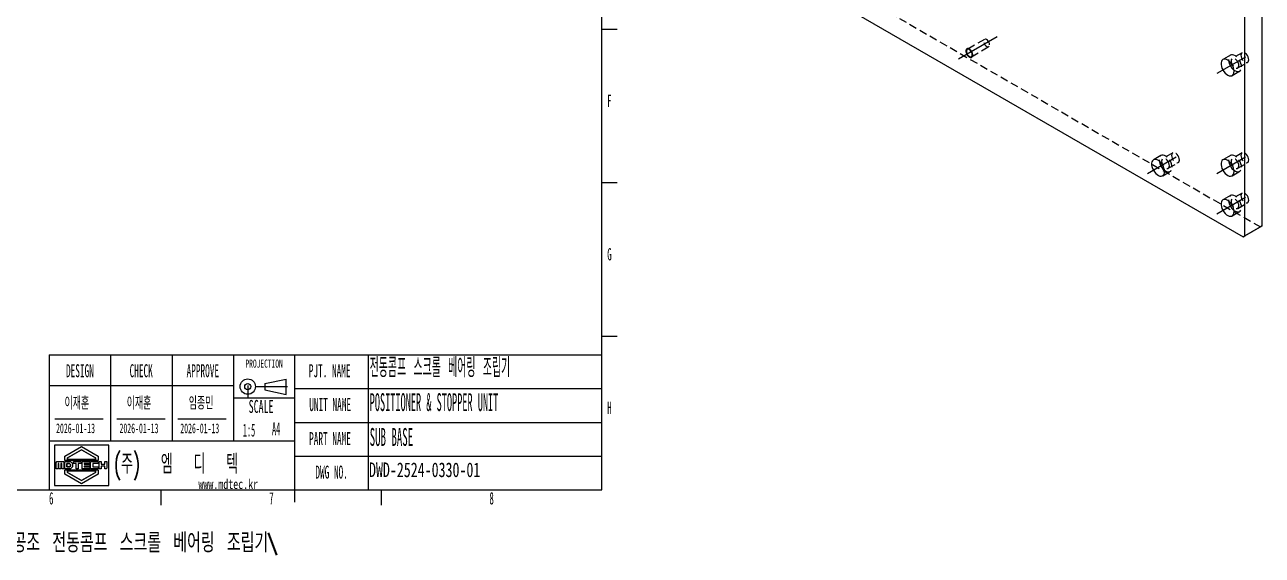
# Model space of a CAD drawing. Header units: millimetres. Extents: x 12 to 1998, y -102 to 1102.
# Drawn here: x 990 to 1998, y -28 to 404 of the extents above; entities that cross this region are included whole.
import ezdxf

# ---------------------------------------------------------------- set-up
doc = ezdxf.new("R2010")
doc.units = ezdxf.units.MM
doc.header["$LTSCALE"] = 5
doc.linetypes.add('CENTERX2', pattern=[20.32, 12.7, -2.54, 2.54, -2.54])
doc.linetypes.add('HIDDEN', pattern=[1.905, 1.27, -0.635])
for name, color, linetype in [('11', 1, 'CENTERX2'), ('12', 4, 'Continuous'), ('2', 2, 'HIDDEN'), ('8', 4, 'Continuous')]:
    doc.layers.add(name, color=color, linetype=linetype)
doc.styles.add('SLDTEXTSTYLE1', font='TXT', dxfattribs={"width": 0.7, "bigfont": 'bigfont'})
doc.styles.add('SLDTEXTSTYLE10', font='TXT', dxfattribs={"width": 0.49})
doc.styles.add('SLDTEXTSTYLE11', font='TXT', dxfattribs={"width": 0.49, "bigfont": 'bigfont'})
doc.styles.add('SLDTEXTSTYLE13', font='TXT', dxfattribs={"width": 0.75})
doc.styles.add('SLDTEXTSTYLE17', font='TXT', dxfattribs={"width": 0.6, "bigfont": 'bigfont'})
doc.styles.add('SLDTEXTSTYLE2', font='TXT', dxfattribs={"width": 0.446809})
doc.styles.add('SLDTEXTSTYLE3', font='TXT', dxfattribs={"width": 0.7})
doc.styles.add('SLDTEXTSTYLE5', font='TXT', dxfattribs={"width": 0.421875})
doc.styles.add('SLDTEXTSTYLE6', font='TXT', dxfattribs={"width": 0.525})
doc.styles.add('SLDTEXTSTYLE7', font='TXT', dxfattribs={"width": 0.4235})
doc.styles.add('SLDTEXTSTYLE8', font='TXT', dxfattribs={"width": 0.4235, "bigfont": 'bigfont'})
doc.styles.add('SLDTEXTSTYLE9', font='TXT', dxfattribs={"width": 0.5625})

# ---------------------------------------------------------------- blocks, each defined once
blk = doc.blocks.new('블록15')
for p, q in [((1460, 25.1), (1460, 1025.1)), ((1472.5, 400.1), (1460, 400.1)), ((1472.5, 275.1), (1460, 275.1)), ((1472.5, 150.1), (1460, 150.1)), ((1010, 135.1), (1010, 25.1)), ((1010, 135.1), (1460, 135.1)), ((1010, 135.1), (1010, 25.1)), ((1060, 135.1), (1060, 65.1)), ((1110, 135.1), (1110, 65.1)), ((1160, 135.1), (1160, 65.1)), ((1210, 15.1), (1210, 135.1)), ((1270, 25.1), (1270, 135.1)), ((1185.5, 111.7), (1203, 115.4)), ((1185.5, 111.7), (1185.5, 106.7)), ((1203, 102.9), (1203, 115.4)), ((1010, 110.1), (1160, 110.1)), ((1171.7, 110.1), (1171.7, 99.9)), ((1177.7, 109.2), (1204, 109.2)), ((1185.5, 106.7), (1203, 102.9)), ((1209.8, 107.6), (1460, 107.6)), ((1160, 100.1), (1210, 100.1)), ((1014.4, 82.9), (1053.9, 82.9)), ((1064.9, 82.9), (1104.4, 82.9)), ((1114.7, 82.9), (1154.2, 82.9)), ((1209.8, 80.1), (1460, 80.1)), ((1010, 65.1), (1210, 65.1)), ((1209.8, 52.6), (1460, 52.6)), ((25, 25.1), (1460, 25.1)), ((1101.2, 12.6), (1101.2, 25.1)), ((1280.6, 12.6), (1280.6, 25.1))]:
    blk.add_line(p, q)
for radius in [6.25, 2.5]:
    blk.add_circle((1171.7, 109.2), radius)
blk = doc.blocks.new('MDT')
for p, q in [((29.48, 21.84), (0, 21.84)), ((0, 21.84), (0, 0)), ((5.63, 15.82), (14.74, 21.08)), ((14.74, 21.08), (23.86, 15.82)), ((29.48, 0), (29.48, 21.84)), ((5.63, 13.48), (5.63, 15.82)), ((23.86, 13.48), (5.63, 13.48)), ((14.74, 19.26), (7.2, 14.91)), ((7.2, 14.91), (14.74, 19.26)), ((7.2, 14.91), (7.2, 14.01)), ((7.2, 14.01), (7.2, 14.91)), ((7.2, 14.01), (22.28, 14.01)), ((22.28, 14.01), (7.2, 14.01)), ((22.28, 14.91), (14.74, 19.26)), ((14.74, 19.26), (22.28, 14.91)), ((22.28, 14.01), (22.28, 14.91)), ((22.28, 14.91), (22.28, 14.01)), ((23.86, 15.82), (23.86, 13.48)), ((0.94, 12.49), (1.37, 12.92)), ((0.94, 8.92), (0.94, 12.49)), ((2.03, 8.92), (0.94, 8.92)), ((1.37, 12.92), (5.09, 12.92)), ((2.47, 11.83), (2.03, 11.83)), ((2.03, 11.83), (2.03, 8.92)), ((2.47, 8.92), (2.47, 11.83)), ((3.56, 8.92), (2.47, 8.92)), ((4, 11.83), (3.56, 11.83)), ((3.56, 11.83), (3.56, 8.92)), ((4, 8.92), (4, 11.83)), ((5.09, 8.92), (4, 8.92)), ((5.09, 12.92), (5.09, 8.92)), ((5.63, 8.92), (5.63, 12.92)), ((5.63, 12.92), (8.69, 12.92)), ((8.69, 8.92), (5.63, 8.92)), ((5.63, 6.02), (5.63, 8.36)), ((5.63, 8.36), (23.86, 8.36)), ((8.24, 11.83), (6.72, 11.83)), ((6.72, 11.83), (6.72, 10.01)), ((6.72, 10.01), (6.72, 11.83)), ((6.72, 11.83), (8.24, 11.83)), ((6.72, 10.01), (8.24, 10.01)), ((8.24, 10.01), (6.72, 10.01)), ((7.2, 7.83), (7.2, 6.93)), ((22.28, 7.83), (7.2, 7.83)), ((7.2, 6.93), (7.2, 7.83)), ((7.2, 7.83), (22.28, 7.83)), ((7.2, 6.93), (14.74, 2.58)), ((14.74, 2.58), (7.2, 6.93)), ((8.69, 11.38), (8.24, 11.83)), ((8.24, 11.83), (8.69, 11.38)), ((8.24, 10.01), (8.69, 10.46)), ((8.69, 10.46), (8.24, 10.01)), ((8.69, 12.92), (9.78, 11.83)), ((8.69, 10.46), (8.69, 11.38)), ((8.69, 11.38), (8.69, 10.46)), ((9.78, 10.01), (8.69, 8.92)), ((9.78, 11.83), (9.78, 10.01)), ((10.32, 11.83), (10.32, 12.92)), ((10.32, 12.92), (14.47, 12.92)), ((11.85, 11.83), (10.32, 11.83)), ((11.85, 8.92), (11.85, 11.83)), ((12.94, 8.92), (11.85, 8.92)), ((14.47, 11.83), (12.94, 11.83)), ((12.94, 11.83), (12.94, 8.92)), ((14.47, 12.92), (14.47, 11.83)), ((14.74, 2.58), (22.28, 6.93)), ((22.28, 6.93), (14.74, 2.58)), ((15.01, 8.92), (15.01, 12.92)), ((15.01, 12.92), (19.16, 12.92)), ((19.16, 8.92), (15.01, 8.92)), ((19.16, 11.83), (16.1, 11.83)), ((16.1, 11.83), (16.1, 11.46)), ((16.1, 11.46), (19.16, 11.46)), ((19.16, 10.37), (16.1, 10.37)), ((16.1, 10.37), (16.1, 10.01)), ((16.1, 10.01), (19.16, 10.01)), ((19.16, 12.92), (19.16, 11.83)), ((19.16, 11.46), (19.16, 10.37)), ((19.16, 10.01), (19.16, 8.92)), ((19.7, 8.92), (19.7, 12.92)), ((19.7, 12.92), (23.86, 12.92)), ((23.86, 8.92), (19.7, 8.92)), ((23.86, 11.83), (20.79, 11.83)), ((20.79, 11.83), (20.79, 10.01)), ((20.79, 10.01), (23.86, 10.01)), ((22.28, 6.93), (22.28, 7.83)), ((22.28, 7.83), (22.28, 6.93)), ((23.86, 12.92), (23.86, 11.83)), ((23.86, 10.01), (23.86, 8.92)), ((23.86, 8.36), (23.86, 6.02)), ((24.4, 8.92), (24.4, 12.92)), ((24.4, 12.92), (25.49, 12.92)), ((25.49, 8.92), (24.4, 8.92)), ((25.49, 12.92), (25.49, 11.46)), ((25.49, 11.46), (27.46, 11.46)), ((27.46, 10.37), (25.49, 10.37)), ((25.49, 10.37), (25.49, 8.92)), ((27.46, 11.46), (27.46, 12.92)), ((27.46, 12.92), (28.55, 12.92)), ((27.46, 8.92), (27.46, 10.37)), ((28.11, 8.92), (27.46, 8.92)), ((28.55, 9.35), (28.11, 8.92)), ((28.55, 12.92), (28.55, 9.35)), ((0, 0), (29.48, 0)), ((14.74, 0.76), (5.63, 6.02)), ((23.86, 6.02), (14.74, 0.76))]:
    blk.add_line(p, q)

msp = doc.modelspace()

# ---------------------------------------------------------------- linework, layer by layer
at = {"color": 7, "linetype": 'Continuous', "lineweight": 25}
for p, q in [((1998.122, 240.105), (1998.122, 685.936)), ((1983.979, 231.941), (1983.979, 677.772)), ((1589.414, 458.086), (1982.565, 231.124)), ((1996.707, 239.288), (1982.565, 231.124)), ((1982.565, 231.124), (1983.979, 231.941)), ((1983.979, 231.941), (1998.122, 240.105)), ((1998.122, 240.105), (1996.707, 239.288))]:
    msp.add_line(p, q, dxfattribs=at)
at = {"color": 7, "linetype": 'Continuous', "lineweight": 25, "flags": 128}
for points in [[(1761.877, 379.51), (1761.747, 380.487), (1761.37, 381.508), (1760.788, 382.463), (1760.063, 383.248), (1759.275, 383.779), (1758.507, 383.998), (1757.845, 383.88), (1757.359, 383.44), (1757.102, 382.724), (1757.102, 381.81), (1757.359, 380.797), (1757.845, 379.795), (1758.507, 378.913), (1759.275, 378.246), (1760.063, 377.866), (1760.788, 377.815), (1761.37, 378.097), (1761.747, 378.684), (1761.877, 379.51)], [(1975.141, 366.057), (1975.017, 367.445), (1974.65, 368.911), (1974.059, 370.387), (1973.271, 371.804), (1972.321, 373.095), (1971.256, 374.2), (1970.124, 375.068), (1968.979, 375.657), (1967.874, 375.941), (1966.861, 375.905), (1965.987, 375.553), (1965.293, 374.899), (1964.812, 373.975), (1964.565, 372.824), (1964.565, 371.5), (1964.812, 370.064), (1965.293, 368.585), (1965.987, 367.13), (1966.861, 365.768), (1967.874, 364.563), (1968.979, 363.571), (1970.124, 362.838), (1971.256, 362.399), (1972.321, 362.274), (1973.271, 362.469), (1974.059, 362.975), (1974.65, 363.769), (1975.017, 364.812), (1975.141, 366.057)], [(1918.572, 284.398), (1918.448, 285.786), (1918.082, 287.252), (1917.491, 288.728), (1916.702, 290.145), (1915.753, 291.436), (1914.688, 292.541), (1913.556, 293.409), (1912.411, 293.998), (1911.306, 294.281), (1910.293, 294.246), (1909.419, 293.893), (1908.725, 293.24), (1908.243, 292.316), (1907.997, 291.165), (1907.997, 289.841), (1908.243, 288.405), (1908.725, 286.925), (1909.419, 285.47), (1910.293, 284.108), (1911.306, 282.903), (1912.411, 281.911), (1913.556, 281.178), (1914.688, 280.739), (1915.753, 280.614), (1916.702, 280.81), (1917.491, 281.316), (1918.082, 282.109), (1918.448, 283.153), (1918.572, 284.398)], [(1975.141, 284.403), (1975.017, 285.791), (1974.65, 287.257), (1974.059, 288.733), (1973.271, 290.15), (1972.321, 291.441), (1971.256, 292.546), (1970.124, 293.414), (1968.979, 294.003), (1967.874, 294.287), (1966.861, 294.251), (1965.987, 293.899), (1965.293, 293.245), (1964.812, 292.321), (1964.565, 291.17), (1964.565, 289.846), (1964.812, 288.41), (1965.293, 286.931), (1965.987, 285.476), (1966.861, 284.114), (1967.874, 282.909), (1968.979, 281.916), (1970.124, 281.184), (1971.256, 280.745), (1972.321, 280.62), (1973.271, 280.815), (1974.059, 281.321), (1974.65, 282.115), (1975.017, 283.158), (1975.141, 284.403)], [(1975.141, 251.741), (1975.017, 253.129), (1974.65, 254.596), (1974.059, 256.072), (1973.271, 257.488), (1972.321, 258.78), (1971.256, 259.885), (1970.124, 260.752), (1968.979, 261.342), (1967.874, 261.625), (1966.861, 261.59), (1965.987, 261.237), (1965.293, 260.583), (1964.812, 259.66), (1964.565, 258.509), (1964.565, 257.184), (1964.812, 255.749), (1965.293, 254.269), (1965.987, 252.814), (1966.861, 251.452), (1967.874, 250.247), (1968.979, 249.255), (1970.124, 248.522), (1971.256, 248.083), (1972.321, 247.958), (1973.271, 248.153), (1974.059, 248.659), (1974.65, 249.453), (1975.017, 250.496), (1975.141, 251.741)]]:
    msp.add_lwpolyline(points, dxfattribs=at)
at = {"color": 7, "linetype": 'Continuous', "lineweight": 25}
for centre in [(1982.414, 376.379), (1925.846, 294.72), (1982.414, 294.725), (1982.414, 262.063)]:
    msp.add_arc(centre, 11.854, 188.258771, 231.735853, dxfattribs=at)
at = {"layer": '11'}
for p, q in [((1782.276, 394.062), (1750.813, 375.898)), ((1984.579, 377.629), (1961.177, 364.119)), ((1928.01, 295.969), (1904.608, 282.46)), ((1984.579, 295.975), (1961.177, 282.465)), ((1984.579, 263.313), (1961.177, 249.803))]:
    msp.add_line(p, q, dxfattribs=at)
at = {"layer": '2'}
for p, q in [((1603.556, 466.25), (1996.707, 239.288)), ((1771.915, 392.007), (1757.773, 383.842)), ((1761.173, 377.953), (1775.315, 386.117)), ((1972.169, 379.125), (1966.088, 375.614)), ((1981.73, 381.18), (1973.669, 376.526)), ((1978.168, 368.732), (1986.229, 373.385)), ((1973.587, 362.623), (1979.668, 366.134)), ((1915.6, 297.465), (1909.519, 293.955)), ((1925.161, 299.521), (1917.1, 294.867)), ((1972.169, 297.47), (1966.088, 293.96)), ((1981.73, 299.526), (1973.669, 294.872)), ((1917.018, 280.964), (1923.1, 284.474)), ((1921.6, 287.073), (1929.661, 291.726)), ((1973.587, 280.969), (1979.668, 284.48)), ((1978.168, 287.078), (1986.229, 291.731)), ((1972.169, 264.809), (1966.088, 261.298)), ((1981.73, 266.864), (1973.669, 262.211)), ((1978.168, 254.416), (1986.229, 259.07)), ((1973.587, 248.308), (1979.668, 251.818))]:
    msp.add_line(p, q, dxfattribs=at)
at = {"layer": '2', "flags": 128}
for points in [[(1776.019, 387.674), (1775.889, 388.651), (1775.512, 389.672), (1774.93, 390.627), (1774.205, 391.413), (1773.417, 391.943), (1772.649, 392.162), (1771.987, 392.044), (1771.501, 391.604), (1771.244, 390.888), (1771.244, 389.974), (1771.501, 388.961), (1771.987, 387.959), (1772.649, 387.077), (1773.417, 386.41), (1774.205, 386.03), (1774.93, 385.979), (1775.512, 386.262), (1775.889, 386.848), (1776.019, 387.674)], [(1981.222, 369.568), (1981.098, 370.956), (1980.732, 372.422), (1980.14, 373.898), (1979.352, 375.315), (1978.403, 376.606), (1977.337, 377.711), (1976.206, 378.578), (1975.06, 379.168), (1973.956, 379.451), (1972.942, 379.416), (1972.068, 379.063), (1971.374, 378.41), (1970.893, 377.486), (1970.646, 376.335), (1970.646, 375.011), (1970.683, 374.676)], [(1979.1, 370.792), (1978.972, 371.902), (1978.595, 373.07), (1978.002, 374.203), (1977.24, 375.208), (1976.371, 376.005), (1975.466, 376.528), (1974.597, 376.735), (1973.835, 376.609), (1973.242, 376.161), (1972.865, 375.427), (1972.736, 374.466), (1972.865, 373.356), (1973.242, 372.188), (1973.835, 371.055), (1974.597, 370.05), (1975.466, 369.254), (1976.371, 368.731), (1977.24, 368.524), (1978.002, 368.649), (1978.595, 369.097), (1978.972, 369.831), (1979.1, 370.792)], [(1987.161, 375.446), (1987.033, 376.555), (1986.656, 377.724), (1986.063, 378.857), (1985.301, 379.862), (1984.432, 380.658), (1983.527, 381.181), (1982.658, 381.388), (1981.896, 381.263), (1981.303, 380.815), (1980.926, 380.08), (1980.797, 379.12), (1980.926, 378.01), (1981.303, 376.841), (1981.896, 375.709), (1982.658, 374.703), (1983.527, 373.907), (1984.432, 373.384), (1985.301, 373.177), (1986.063, 373.303), (1986.656, 373.751), (1987.033, 374.485), (1987.161, 375.446)], [(1975.073, 367.072), (1976.206, 366.348), (1977.337, 365.909), (1978.403, 365.784), (1979.352, 365.98), (1980.14, 366.486), (1980.732, 367.279), (1981.098, 368.323), (1981.222, 369.568)], [(1924.653, 287.908), (1924.529, 289.296), (1924.163, 290.763), (1923.572, 292.239), (1922.783, 293.655), (1921.834, 294.946), (1920.769, 296.052), (1919.637, 296.919), (1918.492, 297.508), (1917.387, 297.792), (1916.374, 297.757), (1915.5, 297.404), (1914.806, 296.75), (1914.324, 295.826), (1914.078, 294.675), (1914.078, 293.351), (1914.114, 293.017)], [(1922.532, 289.133), (1922.403, 290.242), (1922.027, 291.411), (1921.434, 292.544), (1920.672, 293.549), (1919.803, 294.345), (1918.897, 294.868), (1918.028, 295.075), (1917.266, 294.95), (1916.673, 294.502), (1916.297, 293.767), (1916.168, 292.807), (1916.297, 291.697), (1916.673, 290.529), (1917.266, 289.396), (1918.028, 288.39), (1918.897, 287.594), (1919.803, 287.071), (1920.672, 286.864), (1921.434, 286.99), (1922.027, 287.438), (1922.403, 288.172), (1922.532, 289.133)], [(1930.593, 293.786), (1930.464, 294.896), (1930.088, 296.065), (1929.495, 297.197), (1928.733, 298.203), (1927.864, 298.999), (1926.958, 299.522), (1926.089, 299.729), (1925.327, 299.603), (1924.734, 299.155), (1924.358, 298.421), (1924.229, 297.46), (1924.358, 296.351), (1924.734, 295.182), (1925.327, 294.049), (1926.089, 293.044), (1926.958, 292.248), (1927.864, 291.725), (1928.733, 291.518), (1929.495, 291.643), (1930.088, 292.091), (1930.464, 292.826), (1930.593, 293.786)], [(1981.222, 287.914), (1981.098, 289.302), (1980.732, 290.768), (1980.14, 292.244), (1979.352, 293.661), (1978.403, 294.952), (1977.337, 296.057), (1976.206, 296.924), (1975.06, 297.514), (1973.956, 297.797), (1972.942, 297.762), (1972.068, 297.409), (1971.374, 296.756), (1970.893, 295.832), (1970.646, 294.681), (1970.646, 293.357), (1970.683, 293.022)], [(1979.1, 289.138), (1978.972, 290.248), (1978.595, 291.416), (1978.002, 292.549), (1977.24, 293.554), (1976.371, 294.351), (1975.466, 294.874), (1974.597, 295.081), (1973.835, 294.955), (1973.242, 294.507), (1972.865, 293.773), (1972.736, 292.812), (1972.865, 291.702), (1973.242, 290.534), (1973.835, 289.401), (1974.597, 288.396), (1975.466, 287.599), (1976.371, 287.077), (1977.24, 286.87), (1978.002, 286.995), (1978.595, 287.443), (1978.972, 288.177), (1979.1, 289.138)], [(1987.161, 293.792), (1987.033, 294.901), (1986.656, 296.07), (1986.063, 297.203), (1985.301, 298.208), (1984.432, 299.004), (1983.527, 299.527), (1982.658, 299.734), (1981.896, 299.608), (1981.303, 299.16), (1980.926, 298.426), (1980.797, 297.466), (1980.926, 296.356), (1981.303, 295.187), (1981.896, 294.055), (1982.658, 293.049), (1983.527, 292.253), (1984.432, 291.73), (1985.301, 291.523), (1986.063, 291.649), (1986.656, 292.097), (1987.033, 292.831), (1987.161, 293.792)], [(1918.504, 285.412), (1919.637, 284.689), (1920.769, 284.25), (1921.834, 284.125), (1922.783, 284.32), (1923.572, 284.826), (1924.163, 285.62), (1924.529, 286.663), (1924.653, 287.908)], [(1975.073, 285.417), (1976.206, 284.694), (1977.337, 284.255), (1978.403, 284.13), (1979.352, 284.326), (1980.14, 284.832), (1980.732, 285.625), (1981.098, 286.669), (1981.222, 287.914)], [(1981.222, 255.252), (1981.098, 256.64), (1980.732, 258.106), (1980.14, 259.582), (1979.352, 260.999), (1978.403, 262.29), (1977.337, 263.395), (1976.206, 264.263), (1975.06, 264.852), (1973.956, 265.136), (1972.942, 265.1), (1972.068, 264.748), (1971.374, 264.094), (1970.893, 263.17), (1970.646, 262.019), (1970.646, 260.695), (1970.683, 260.36)], [(1979.1, 256.477), (1978.972, 257.586), (1978.595, 258.755), (1978.002, 259.887), (1977.24, 260.893), (1976.371, 261.689), (1975.466, 262.212), (1974.597, 262.419), (1973.835, 262.293), (1973.242, 261.845), (1972.865, 261.111), (1972.736, 260.15), (1972.865, 259.041), (1973.242, 257.872), (1973.835, 256.739), (1974.597, 255.734), (1975.466, 254.938), (1976.371, 254.415), (1977.24, 254.208), (1978.002, 254.334), (1978.595, 254.782), (1978.972, 255.516), (1979.1, 256.477)], [(1987.161, 261.13), (1987.033, 262.24), (1986.656, 263.408), (1986.063, 264.541), (1985.301, 265.546), (1984.432, 266.343), (1983.527, 266.865), (1982.658, 267.072), (1981.896, 266.947), (1981.303, 266.499), (1980.926, 265.765), (1980.797, 264.804), (1980.926, 263.694), (1981.303, 262.526), (1981.896, 261.393), (1982.658, 260.388), (1983.527, 259.591), (1984.432, 259.069), (1985.301, 258.861), (1986.063, 258.987), (1986.656, 259.435), (1987.033, 260.169), (1987.161, 261.13)], [(1975.073, 252.756), (1976.206, 252.033), (1977.337, 251.594), (1978.403, 251.469), (1979.352, 251.664), (1980.14, 252.17), (1980.732, 252.963), (1981.098, 254.007), (1981.222, 255.252)]]:
    msp.add_lwpolyline(points, dxfattribs=at)
at = {"layer": '8'}
msp.add_open_spline([(1762.301, 379.265), (1762.176, 378.375), (1761.81, 377.709), (1761.237, 377.326), (1760.506, 377.261), (1759.684, 377.519), (1758.844, 378.077), (1758.059, 378.886), (1757.4, 379.873), (1756.925, 380.952), (1756.676, 382.026), (1756.676, 382.999), (1756.925, 383.786), (1757.4, 384.316), (1758.059, 384.543), (1758.844, 384.445), (1759.684, 384.033), (1760.506, 383.342), (1761.237, 382.433), (1761.81, 381.389), (1762.176, 380.3), (1762.301, 379.265), (1762.277, 379.605), (1762.301, 379.265)], degree=3, knots=[0, 0, 0, 0, 0.04761599, 0.09523519, 0.14285439, 0.19047359, 0.23809279, 0.28571199, 0.33333119, 0.38095039, 0.42856959, 0.47618879, 0.52380799, 0.57142719, 0.61904639, 0.6666656, 0.7142848, 0.761904, 0.8095232, 0.8571424, 0.9047616, 0.9523808, 1, 1, 1, 1], dxfattribs=at)

# ---------------------------------------------------------------- block references
at = {"color": 7, "linetype": 'Continuous'}
msp.add_blockref('블록15', (0, 0), dxfattribs=at)
at = {"xscale": 1.5, "yscale": 1.5, "zscale": 1.5}
msp.add_blockref('MDT', (1014.159, 28.794), dxfattribs=at)

# ---------------------------------------------------------------- texts
at = {"layer": '12'}
for s, insert, char_height, attachment_point, style in [('F', (1466.3, 346.995), 10, 2, 'SLDTEXTSTYLE6'), ('G', (1466.316, 221.994), 10, 2, 'SLDTEXTSTYLE6'), ('PROJECTION', (1185.01, 131.245), 6.6146, 2, 'SLDTEXTSTYLE9'), ('전동콤프 스크롤 베어링 조립기', (1271.012, 132.744), 15.875, 1, 'SLDTEXTSTYLE8'), ('DESIGN', (1034.962, 127.439), 10.5833, 2, 'SLDTEXTSTYLE6'), ('CHECK', (1084.865, 127.439), 10.5833, 2, 'SLDTEXTSTYLE6'), ('APPROVE', (1135.079, 127.439), 10.5833, 2, 'SLDTEXTSTYLE6'), ('PJT. NAME', (1238.427, 127.439), 10.5833, 2, 'SLDTEXTSTYLE6'), ('이재훈', (1032.468, 101.105), 10.5833, 2, 'SLDTEXTSTYLE11'), ('이재훈', (1083.086, 101.105), 10.5833, 2, 'SLDTEXTSTYLE11'), ('임종민', (1133.672, 101.105), 10.5833, 2, 'SLDTEXTSTYLE11'), ('POSITIONER & STOPPER UNIT', (1271.012, 103.821), 14.55208, 1, 'SLDTEXTSTYLE7'), ('SCALE', (1182.564, 98.338), 10.5833, 2, 'SLDTEXTSTYLE9'), ('UNIT NAME', (1238.796, 99.867), 10.5833, 2, 'SLDTEXTSTYLE6'), ('H', (1466.323, 96.993), 10, 2, 'SLDTEXTSTYLE6'), ('2026-01-13', (1031.392, 79.243), 7.9375, 2, 'SLDTEXTSTYLE10'), ('2026-01-13', (1083.072, 79.243), 7.9375, 2, 'SLDTEXTSTYLE10'), ('2026-01-13', (1132.596, 79.225), 7.9375, 2, 'SLDTEXTSTYLE10'), ('1:5', (1172.706, 79.108), 10.5833, 2, 'SLDTEXTSTYLE5'), ('A4', (1194.79, 80.225), 10.5833, 2, 'SLDTEXTSTYLE7'), ('PART NAME', (1238.682, 72.144), 10.5833, 2, 'SLDTEXTSTYLE6'), ('SUB BASE', (1271.012, 75.48), 14.5521, 1, 'SLDTEXTSTYLE2'), ('(주)  엠  디  텍', (1062.85, 54.139), 15.875, 1, 'SLDTEXTSTYLE17'), ('DWG NO.', (1240.006, 44.857), 10.5833, 2, 'SLDTEXTSTYLE6'), ('DWD-2524-0330-01', (1270.452, 47.43), 11.90625, 1, 'SLDTEXTSTYLE3'), ('www.mdtec.kr', (1131.495, 33.776), 7.9375, 1, 'SLDTEXTSTYLE13'), ('6', (1011.603, 23.242), 10, 2, 'SLDTEXTSTYLE6'), ('7', (1190.978, 23.242), 10, 2, 'SLDTEXTSTYLE6'), ('8', (1370.357, 23.242), 10, 2, 'SLDTEXTSTYLE6'), ('D:\\\\04 회사별\\\\두원 전자 냉기 중공업\\\\전동콤프\\\\두원공조 전동콤프 스크롤 베어링 조립기\\\\', (677.535, -10.003), 15.875, 1, 'SLDTEXTSTYLE1')]:
    msp.add_mtext(s, dxfattribs=dict(at, insert=insert, char_height=char_height, attachment_point=attachment_point, style=style))

doc.saveas('drawing.dxf')
